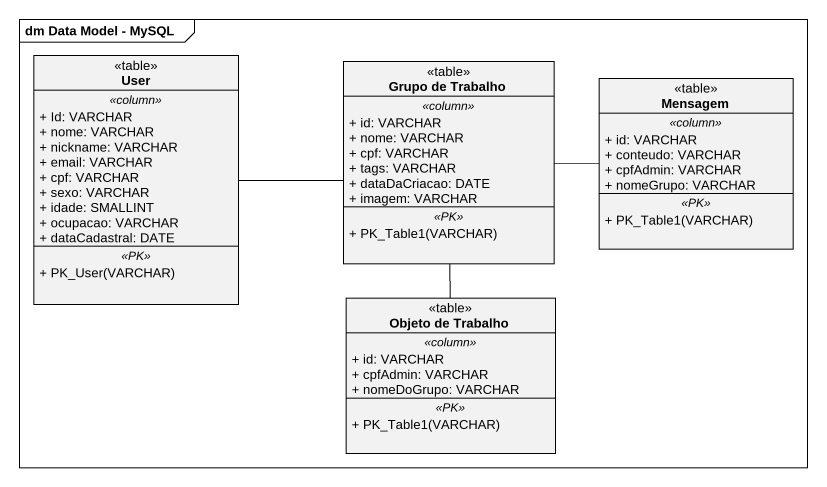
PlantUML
@startuml
mainframe dm Data Model - MySQL
hide circle
hide empty members
skinparam classAttributeIconSize 0
class User <<table>> {
  .. <<column>> ..
  + Id: VARCHAR
  + nome: VARCHAR
  + nickname: VARCHAR
  + email: VARCHAR
  + cpf: VARCHAR
  + sexo: VARCHAR
  + idade: SMALLINT
  + ocupacao: VARCHAR
  + dataCadastral: DATE
  .. <<PK>> ..
  + PK_User(VARCHAR)
}
class "Grupo de Trabalho" as Grupo_de_Trabalho <<table>> {
  .. <<column>> ..
  + id: VARCHAR
  + nome: VARCHAR
  + cpf: VARCHAR
  + tags: VARCHAR
  + dataDaCriacao: DATE
  + imagem: VARCHAR
  .. <<PK>> ..
  + PK_Table1(VARCHAR)
}
class Mensagem <<table>> {
  .. <<column>> ..
  + id: VARCHAR
  + conteudo: VARCHAR
  + cpfAdmin: VARCHAR
  + nomeGrupo: VARCHAR
  .. <<PK>> ..
  + PK_Table1(VARCHAR)
}
class "Objeto de Trabalho" as Objeto_de_Trabalho <<table>> {
  .. <<column>> ..
  + id: VARCHAR
  + cpfAdmin: VARCHAR
  + nomeDoGrupo: VARCHAR
  .. <<PK>> ..
  + PK_Table1(VARCHAR)
}
User -right- Grupo_de_Trabalho
Grupo_de_Trabalho -right- Mensagem
Grupo_de_Trabalho -- Objeto_de_Trabalho
@enduml
